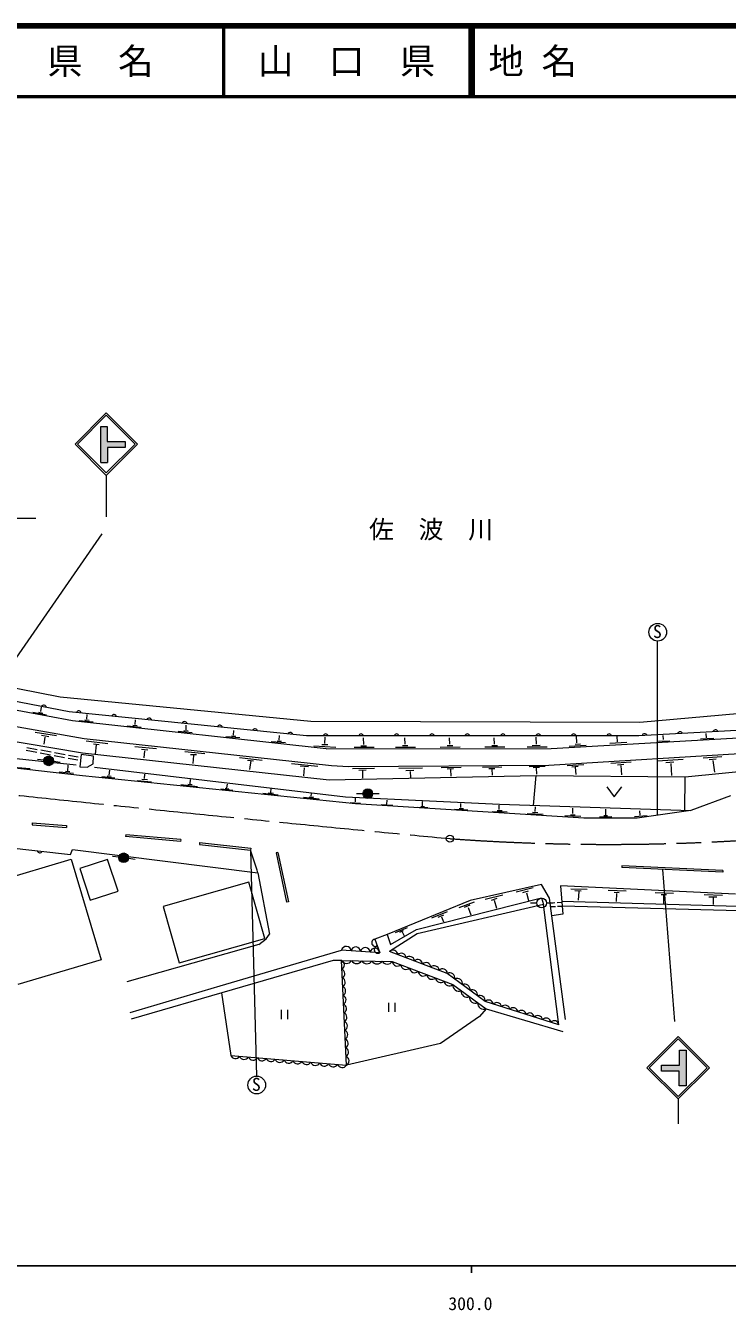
# Model space of a CAD drawing. Units: millimetres, scale not verified. Extents: x 40000 to 680000, y 20000 to 380000.
# Drawn here: x 305090 to 404099, y 198715 to 380000 of the extents above; entities that cross this region are included whole.
import ezdxf
from ezdxf.enums import TextEntityAlignment as Align

# ---------------------------------------------------------------- set-up
doc = ezdxf.new("R2010")
doc.units = ezdxf.units.MM
doc.header["$LTSCALE"] = 1000
doc.linetypes.add('CHAIN', pattern=[18.5, 12, -1.5, 3.5, -1.5])
for name, color, linetype, lineweight in [('M-BGD', 7, 'Continuous', 13), ('M-BMK', 2, 'CHAIN', 13), ('M-BMK-SRVR', 3, 'Continuous', 13), ('M-STR-HTXT', 7, 'Continuous', 13), ('M-STR-STRC', 7, 'Continuous', 13), ('M-TTL', 2, 'Continuous', 140), ('M-TTL-BAND', 7, 'Continuous', 25), ('M-TTL-LINE', 7, 'Continuous', 50)]:
    doc.layers.add(name, color=color, linetype=linetype, lineweight=lineweight)
doc.layers.add('M-TTL-TXT', color=7, linetype='Continuous')
doc.styles.add('ＭＳ ゴシック', font='')
doc.styles.get('ＭＳ ゴシック').set_extended_font_data('MS Gothic')

msp = doc.modelspace()

# ---------------------------------------------------------------- hatches: boundary and pattern name
at = {"layer": 'M-BGD'}
for points in [[(309013, 276161, 0.97359), (307667, 276388, 0.01338), (307661, 276352, 0.41421), (308242, 275581, 0.41421)], [(354051, 271617, 0.97359), (352686, 271654, 0.01338), (352685, 271617, 1)], [(319595, 262479, 0.97359), (318247, 262696, 0.01338), (318242, 262660, 1)]]:
    msp.add_hatch(color=256, dxfattribs=at).paths.add_polyline_path(points)
at = {"layer": 'M-STR-STRC'}
for points in [[(316639, 318374), (316639, 320479), (319137, 320479), (319137, 321302), (316603, 321302), (316603, 323424), (315690, 323424), (315690, 318374)], [(316639, 318374), (316639, 320479), (319137, 320479), (319137, 321302), (316603, 321302), (316603, 323424), (315690, 323424), (315690, 318374)], [(316639, 318374), (316639, 320479), (319137, 320479), (319137, 321302), (316603, 321302), (316603, 323424), (315690, 323424), (315690, 318374)], [(316639, 318374), (316639, 320479), (319137, 320479), (319137, 321302), (316603, 321302), (316603, 323424), (315690, 323424), (315690, 318374)], [(316639, 318374), (316639, 320479), (319137, 320479), (319137, 321302), (316603, 321302), (316603, 323424), (315690, 323424), (315690, 318374)], [(315690, 323424), (316603, 323424), (316603, 321302), (319137, 321302), (319137, 320479), (316639, 320479), (316639, 318374), (315690, 318374)], [(397325, 230371), (397325, 232475), (394827, 232475), (394827, 233298), (397361, 233298), (397361, 235421), (398274, 235421), (398274, 230371)]]:
    msp.add_hatch(color=256, dxfattribs=at).paths.add_polyline_path(points)

# ---------------------------------------------------------------- linework, layer by layer
at = {"layer": 'M-BGD'}
for p, q in [((394248, 268566), (394248, 293160)), ((269652, 287179), (313332, 279399)), ((311702, 281894), (279063, 287979)), ((295491, 288097), (309947, 285296)), ((309947, 285296), (345308, 281845)), ((391752, 281717), (426038, 284794)), ((306102, 283126), (308048, 282735)), ((306920, 283120), (307517, 283003)), ((307224, 283196), (307341, 283839)), ((283763, 282369), (313117, 277387)), ((347492, 277940), (311702, 281894)), ((312622, 281937), (314601, 281782)), ((313435, 282029), (314041, 281985)), ((313728, 282141), (313767, 282793)), ((319419, 281186), (321397, 281031)), ((320231, 281278), (320837, 281234)), ((320524, 281390), (320563, 282042)), ((327720, 280635), (327759, 281287)), ((345308, 281845), (391752, 281717)), ((313087, 274157), (259508, 280079)), ((306437, 280311), (309421, 279811)), ((307304, 279877), (308356, 279706)), ((307791, 279601), (307659, 278602)), ((313332, 279399), (348266, 275584)), ((326615, 280430), (328594, 280276)), ((327428, 280523), (328034, 280478)), ((333326, 279689), (335305, 279534)), ((334139, 279781), (334744, 279737)), ((334431, 279893), (334470, 280546)), ((340857, 279183), (340896, 279836)), ((347281, 278717), (347343, 279602)), ((352798, 278578), (352763, 279481)), ((358635, 278592), (358600, 279495)), ((364946, 278608), (364911, 279510)), ((371244, 278623), (371209, 279526)), ((377170, 278605), (377126, 279613)), ((379240, 278018), (413793, 279941)), ((382884, 278816), (382832, 279794)), ((388588, 278932), (388571, 279703)), ((395098, 279253), (395069, 279832)), ((400325, 279360), (402207, 279448)), ((401184, 279489), (401137, 280137)), ((280656, 279005), (312195, 275675)), ((306645, 277428), (305170, 277702)), ((306718, 277831), (305243, 278105)), ((308684, 277465), (307209, 277739)), ((310650, 277099), (309176, 277373)), ((313117, 277387), (347932, 273587)), ((313626, 279078), (316668, 278701)), ((314643, 278657), (315458, 278578)), ((315029, 278499), (314889, 277193)), ((320479, 278276), (323555, 277974)), ((321425, 277882), (322306, 277803)), ((321846, 277645), (321741, 276685)), ((327539, 277553), (330379, 277290)), ((339752, 278979), (341730, 278824)), ((340564, 279072), (341170, 279027)), ((345730, 278393), (348833, 278200)), ((346887, 278577), (347728, 278551)), ((347492, 277940), (379240, 278018)), ((351422, 278166), (354262, 278183)), ((352403, 278385), (353201, 278394)), ((357259, 278180), (360099, 278198)), ((358241, 278399), (359039, 278408)), ((363570, 278196), (366410, 278213)), ((364552, 278415), (365349, 278423)), ((369868, 278211), (372708, 278229)), ((370850, 278430), (371648, 278439)), ((375872, 278211), (378695, 278237)), ((376547, 278439), (377687, 278465)), ((378903, 275658), (428498, 278675)), ((381771, 278325), (384164, 278483)), ((382630, 278605), (383367, 278658)), ((387519, 278739), (389921, 278871)), ((394379, 279014), (395980, 279072)), ((306762, 276515), (307667, 276388)), ((308611, 277062), (307136, 277337)), ((309033, 276195), (309938, 276068)), ((310577, 276696), (309103, 276971)), ((311036, 274782), (311076, 275635)), ((312442, 276350), (311069, 276605)), ((312514, 276752), (311142, 277008)), ((312897, 277139), (312721, 275421)), ((314650, 276911), (312897, 277139)), ((313773, 275342), (314597, 275850)), ((314597, 275850), (314650, 276911)), ((328367, 277172), (329182, 277132)), ((328762, 276988), (328656, 275870)), ((335281, 276707), (338473, 276342)), ((336412, 276342), (337242, 276257)), ((336871, 276295), (336688, 275043)), ((342617, 275874), (346331, 275519)), ((348266, 275584), (350647, 275451)), ((350647, 275451), (378903, 275658)), ((381479, 275596), (383851, 275736)), ((387655, 275929), (390530, 276122)), ((388625, 275695), (389519, 275788)), ((389058, 275607), (389163, 274269)), ((394241, 276268), (397870, 276513)), ((395415, 276013), (396572, 276119)), ((396108, 275891), (396231, 274199)), ((398173, 274001), (429737, 277166)), ((400679, 276693), (403322, 276877)), ((401534, 276456), (402520, 276535)), ((402073, 276325), (402283, 274642)), ((303363, 275386), (305718, 275170)), ((309805, 274705), (311848, 274495)), ((310717, 274811), (311313, 274758)), ((312721, 275421), (313773, 275342)), ((351638, 270188), (313087, 274157)), ((314816, 275351), (350201, 271170)), ((315841, 274051), (317687, 273881)), ((316577, 274133), (317156, 274086)), ((316869, 274238), (316957, 274951)), ((321856, 273774), (321914, 274376)), ((343830, 275552), (345011, 275444)), ((344377, 275283), (344281, 274145)), ((347932, 273587), (377110, 274179)), ((351187, 275198), (354307, 275239)), ((352087, 274935), (353139, 274988)), ((352601, 274865), (352630, 273802)), ((357732, 275214), (361080, 275284)), ((358740, 274908), (359870, 274943)), ((359327, 274759), (359371, 273908)), ((363737, 275312), (366548, 275341)), ((364573, 275143), (365473, 275166)), ((365040, 275043), (365087, 274097)), ((369551, 275376), (372280, 275423)), ((370451, 275166), (371281, 275195)), ((370860, 275078), (370907, 274231)), ((376151, 275466), (378379, 275497)), ((376708, 275334), (377619, 275361)), ((376772, 269969), (377110, 274179)), ((377110, 274179), (398173, 274001)), ((377136, 275244), (377164, 274360)), ((382139, 275420), (383074, 275502)), ((382624, 275374), (382712, 274322)), ((398092, 269264), (398173, 274001)), ((320804, 273488), (322861, 273295)), ((321488, 273669), (322259, 273605)), ((326965, 272900), (329320, 272655)), ((327957, 272952), (328588, 272897)), ((328315, 273022), (328356, 273624)), ((332605, 272307), (334327, 272120)), ((333217, 272378), (333778, 272327)), ((333493, 272444), (333563, 272970)), ((339701, 271791), (339751, 272344)), ((387105, 272591), (388155, 271191)), ((388155, 271191), (389205, 272591)), ((338555, 271680), (340709, 271466)), ((339325, 271743), (340054, 271686)), ((344306, 271109), (346482, 270890)), ((345070, 271186), (345757, 271133)), ((345389, 271276), (345418, 271653)), ((350201, 271170), (371939, 270129)), ((350861, 270400), (352319, 270290)), ((351618, 270462), (351642, 270972)), ((383863, 268177), (351638, 270188)), ((351772, 271653), (352686, 271654)), ((354065, 271653), (354979, 271654)), ((356076, 270152), (356109, 270715)), ((361087, 269896), (361087, 270522)), ((366505, 269649), (366498, 270221)), ((371939, 270129), (398971, 269235)), ((404548, 271324), (398971, 269235)), ((355255, 270075), (356915, 269980)), ((360365, 269727), (361860, 269663)), ((360851, 269826), (361373, 269810)), ((365610, 269420), (367478, 269355)), ((366240, 269541), (366870, 269534)), ((370935, 269126), (373017, 269047)), ((371600, 269255), (372309, 269255)), ((371908, 269384), (371887, 269985)), ((375837, 268816), (378127, 268716)), ((376603, 269002), (377354, 268974)), ((376989, 269117), (377011, 269746)), ((381149, 268528), (383419, 268458)), ((381955, 268659), (382621, 268659)), ((382279, 268826), (382279, 269571)), ((386066, 268344), (387810, 268396)), ((386662, 268519), (387205, 268537)), ((386960, 268659), (386942, 269457)), ((391009, 268379), (392780, 268528)), ((398971, 269235), (391359, 268157)), ((391798, 268581), (391755, 269220)), ((306016, 267489), (305996, 267240)), ((305996, 267240), (310826, 266863)), ((306016, 267489), (310845, 267112)), ((310845, 267112), (310826, 266863)), ((391359, 268157), (383863, 268177)), ((319217, 265813), (319195, 265564)), ((326950, 264887), (319195, 265564)), ((326972, 265136), (319217, 265813)), ((326972, 265136), (326950, 264887)), ((329625, 264721), (329597, 264472)), ((329625, 264721), (336865, 263914)), ((311398, 263051), (311705, 263722)), ((311705, 263722), (337848, 260470)), ((329597, 264472), (336837, 263666)), ((336865, 263914), (336837, 263666)), ((337743, 260851), (336837, 263666)), ((336837, 263666), (337676, 231760)), ((340678, 263317), (340433, 263265)), ((340433, 263265), (341913, 256323)), ((340678, 263317), (342157, 256375)), ((299778, 258885), (311515, 262370)), ((311515, 262370), (315723, 248197)), ((316649, 262348), (312714, 261059)), ((312714, 261059), (314184, 256571)), ((318119, 257860), (316649, 262348)), ((317342, 262816), (318247, 262696)), ((319615, 262513), (320520, 262393)), ((389215, 261459), (389203, 261209)), ((403452, 260534), (389203, 261209)), ((403464, 260784), (389215, 261459)), ((337848, 260470), (337743, 260851)), ((337848, 260470), (339478, 251790)), ((403464, 260784), (403452, 260534)), ((314184, 256571), (318119, 257860)), ((336584, 259118), (324490, 255706)), ((338824, 251178), (336584, 259118)), ((377888, 258810), (367800, 256562)), ((374299, 257751), (376704, 258359)), ((375251, 257694), (376060, 257908)), ((375773, 257615), (376067, 256556)), ((379012, 256858), (377888, 258810)), ((405237, 257464), (380550, 258603)), ((380550, 258603), (380905, 254610)), ((382035, 258202), (384340, 258124)), ((382579, 257940), (383499, 257922)), ((383131, 257808), (383070, 256607)), ((387298, 257989), (389845, 257901)), ((388121, 257714), (388858, 257696)), ((388472, 257544), (388437, 256411)), ((393938, 257682), (396486, 257595)), ((324490, 255706), (326731, 247766)), ((342157, 256375), (341913, 256323)), ((367800, 256562), (356085, 251740)), ((360227, 252450), (377888, 256917)), ((378154, 256000), (360345, 251858)), ((366241, 255547), (368423, 256348)), ((367028, 255604), (367829, 255926)), ((369941, 256742), (372399, 257343)), ((370821, 256602), (371626, 256881)), ((371218, 256592), (371551, 255486)), ((376306, 256233), (377220, 256234)), ((377888, 256917), (378154, 256000)), ((380343, 238990), (378154, 256000)), ((378599, 256233), (379513, 256234)), ((379337, 254403), (379012, 256858)), ((379097, 256219), (379775, 256259)), ((379165, 255700), (379834, 255723)), ((380075, 256277), (380753, 256317)), ((380134, 255733), (380803, 255756)), ((380742, 256447), (405592, 255748)), ((405726, 255098), (380803, 255756)), ((394762, 257408), (395498, 257390)), ((395112, 257238), (395077, 256104)), ((400812, 257375), (403428, 257296)), ((401469, 257046), (402639, 257046)), ((402114, 257046), (402100, 255994)), ((362426, 254123), (364602, 254974)), ((363292, 254187), (364101, 254530)), ((363750, 254251), (364058, 253543)), ((367522, 255575), (367894, 254509)), ((380905, 254610), (379337, 254403)), ((381275, 239744), (379337, 254403)), ((356559, 250320), (360227, 252450)), ((357255, 252012), (358973, 252737)), ((357901, 252095), (358391, 252317)), ((358219, 252133), (358483, 251570)), ((337993, 250333), (319385, 245067)), ((326731, 247766), (338824, 251178)), ((337993, 250333), (339015, 251151)), ((339015, 251151), (339478, 251790)), ((356085, 251740), (354340, 251089)), ((356085, 251740), (356559, 250320)), ((360345, 251858), (356440, 249344)), ((332553, 244492), (349671, 249522)), ((315723, 248197), (303986, 244712)), ((348483, 248087), (319995, 239789)), ((349636, 248087), (348483, 248087)), ((319817, 240765), (332553, 244492)), ((332728, 243498), (334017, 234686)), ((356272, 242119), (356272, 240819)), ((357247, 240819), (357247, 242119)), ((370048, 241253), (369116, 240188)), ((370048, 241253), (380876, 238058)), ((341131, 241109), (341131, 239809)), ((342106, 239809), (342106, 241109)), ((369116, 240188), (363614, 236372)), ((363614, 236372), (350346, 233310)), ((334017, 234686), (350346, 233310))]:
    msp.add_line(p, q, dxfattribs=at)
for points in [[(456478, 289320), (422703, 281458), (391619, 279794), (344694, 279794), (311214, 283189), (294840, 286317), (278466, 288913), (236999, 298364), (211839, 309014), (182220, 327718), (169174, 339166)], [(298165, 262253), (297534, 264580), (311398, 263051)], [(354340, 251089), (355042, 249169), (349671, 249522)], [(380343, 238990), (369915, 242274), (364590, 246267), (356440, 249344)], [(350346, 233310), (349636, 248087), (356825, 247954), (365345, 244670), (370048, 241253)]]:
    msp.add_lwpolyline(points, dxfattribs=at)
for centre, radius in [((394280, 294410), 1250), ((308337, 276257), 683), ((353368, 271617), 683), ((318918, 262570), 683), ((377902, 256198), 683), ((337689, 230510), 1250)]:
    msp.add_circle(centre, radius, dxfattribs=at)
for centre, radius, start, end in [((307639, 283750), 370, 8.10824, 150.25895), ((312578, 282930), 370, 13.13512, 155.28583), ((317553, 282425), 370, 13.13512, 155.28583), ((322527, 281921), 370, 13.13512, 155.28583), ((327502, 281417), 370, 13.13512, 155.28583), ((332476, 280912), 370, 13.13512, 155.28583), ((337451, 280408), 370, 13.13512, 155.28583), ((342425, 279904), 370, 13.13512, 155.28583), ((347426, 279674), 370, 18.92464, 161.07536), ((352426, 279674), 370, 18.92464, 161.07536), ((357426, 279674), 370, 18.92464, 161.07536), ((362426, 279674), 370, 18.92464, 161.07536), ((367426, 279674), 370, 18.92464, 161.07536), ((372426, 279674), 370, 18.92464, 161.07536), ((377426, 279674), 370, 18.92464, 161.07536), ((382426, 279674), 370, 18.92464, 161.07536), ((387426, 279674), 370, 18.92464, 161.07536), ((392431, 279717), 370, 21.98895, 164.13966), ((397424, 279985), 370, 21.98895, 164.13966), ((402417, 280252), 370, 21.98895, 164.13966), ((307078, 263648), 370, 192.63366, 334.78437), ((354438, 250581), 518, 100.95408, 299.21355), ((350338, 249401), 677, 2.7866, 169.68533), ((351680, 249312), 677, 2.7866, 169.68533), ((353023, 249224), 677, 2.7866, 169.68533), ((354366, 249136), 677, 2.7866, 169.68533), ((354790, 249621), 518, 100.95408, 299.21355), ((356922, 248859), 684, 3.84949, 134.78793), ((358087, 248419), 684, 3.84949, 134.78793), ((359251, 247980), 684, 3.84949, 134.78793), ((349391, 247458), 675, 296.78891, 68.71276), ((350364, 248519), 846, 210.76061, 327.11757), ((349451, 246226), 675, 296.78891, 68.71276), ((351801, 248493), 846, 210.76061, 327.11757), ((353239, 248466), 846, 210.76061, 327.11757), ((354677, 248440), 846, 210.76061, 327.11757), ((356114, 248413), 846, 210.76061, 327.11757), ((357553, 248029), 732, 185.87919, 311.96583), ((358770, 247559), 732, 185.87919, 311.96583), ((359987, 247090), 732, 185.87919, 311.96583), ((360415, 247540), 684, 3.84949, 134.78793), ((361579, 247100), 684, 3.84949, 134.78793), ((362744, 246661), 684, 3.84949, 134.78793), ((363908, 246221), 684, 3.84949, 134.78793), ((349510, 244995), 675, 296.78891, 68.71276), ((361204, 246621), 732, 185.87919, 311.96583), ((362421, 246152), 732, 185.87919, 311.96583), ((363638, 245683), 732, 185.87919, 311.96583), ((364855, 245214), 732, 185.87919, 311.96583), ((364911, 245585), 754, 351.12193, 115.13828), ((365976, 244786), 754, 351.12193, 115.13828), ((367041, 243988), 754, 351.12193, 115.13828), ((349569, 243764), 675, 296.78891, 68.71276), ((349628, 242532), 675, 296.78891, 68.71276), ((366203, 244615), 860, 176.34524, 291.66432), ((367379, 243761), 860, 176.34524, 291.66432), ((368555, 242907), 860, 176.34524, 291.66432), ((368106, 243189), 754, 351.12193, 115.13828), ((369170, 242390), 754, 351.12193, 115.13828), ((349687, 241301), 675, 296.78891, 68.71276), ((369731, 242053), 860, 176.34524, 291.66432), ((370416, 241842), 661, 5.78477, 139.25747), ((371575, 241477), 661, 5.78477, 139.25747), ((372733, 241113), 661, 5.78477, 139.25747), ((373892, 240748), 661, 5.78477, 139.25747), ((349746, 240070), 675, 296.78891, 68.71276), ((349806, 238838), 675, 296.78891, 68.71276), ((375051, 240383), 661, 5.78477, 139.25747), ((376209, 240018), 661, 5.78477, 139.25747), ((377368, 239653), 661, 5.78477, 139.25747), ((378527, 239288), 661, 5.78477, 139.25747), ((379685, 238923), 661, 5.78477, 139.25747), ((349865, 237607), 675, 296.78891, 68.71276), ((349924, 236376), 675, 296.78891, 68.71276), ((349983, 235144), 675, 296.78891, 68.71276), ((334670, 234928), 697, 200.3834, 329.98625), ((335926, 234823), 697, 200.3834, 329.98625), ((337182, 234717), 697, 200.3834, 329.98625), ((338438, 234611), 697, 200.3834, 329.98625), ((339694, 234505), 697, 200.3834, 329.98625), ((340950, 234399), 697, 200.3834, 329.98625), ((342207, 234294), 697, 200.3834, 329.98625), ((343463, 234188), 697, 200.3834, 329.98625), ((350042, 233913), 675, 296.78891, 68.71276), ((344719, 234082), 697, 200.3834, 329.98625), ((345975, 233976), 697, 200.3834, 329.98625), ((347231, 233870), 697, 200.3834, 329.98625), ((348487, 233765), 697, 200.3834, 329.98625), ((349743, 233659), 697, 200.3834, 329.98625)]:
    msp.add_arc(centre, radius, start, end, dxfattribs=at)
at = {"layer": 'M-BMK'}
for centre, radius, start, end in [((387342, 575160), 310692, 265.86578, 284.27168), ((880678, 5711074), 5470164, 263.75593, 264.59004)]:
    msp.add_arc(centre, radius, start, end, dxfattribs=at)
at = {"layer": 'M-BMK-SRVR'}
msp.add_circle((364944, 265277), 500, dxfattribs=at)
at = {"layer": 'M-STR-HTXT'}
msp.add_line((286544, 310494), (306544, 310494), dxfattribs=at)
at = {"layer": 'M-STR-STRC'}
for p, q in [((312051, 320952), (316463, 325364)), ((312390, 320952), (316463, 325025)), ((316463, 325364), (320876, 320952)), ((316463, 325025), (320536, 320952)), ((315690, 323424), (316603, 323424)), ((315690, 318374), (315690, 323424)), ((316603, 323424), (316603, 321302)), ((316463, 316540), (312051, 320952)), ((316463, 316879), (312390, 320952)), ((320876, 320952), (316463, 316540)), ((320536, 320952), (316463, 316879)), ((316603, 321302), (319137, 321302)), ((319137, 321302), (319137, 320479)), ((319137, 320479), (316639, 320479)), ((316639, 320479), (316639, 318374)), ((315690, 318374), (316639, 318374)), ((316463, 316540), (316463, 310690)), ((293720, 276298), (315875, 308292)), ((394934, 260938), (396667, 239455)), ((397164, 237363), (392752, 232951)), ((397164, 237024), (393091, 232951)), ((401576, 232951), (397164, 237363)), ((401237, 232951), (397164, 237024)), ((392752, 232951), (397164, 228539)), ((393091, 232951), (397164, 228878)), ((397164, 228539), (401576, 232951)), ((397164, 228878), (401237, 232951)), ((397164, 228539), (397164, 225042))]:
    msp.add_line(p, q, dxfattribs=at)
msp.add_lwpolyline([(397325, 230371), (397325, 232475), (394827, 232475), (394827, 233298), (397361, 233298), (397361, 235421), (398274, 235421), (398274, 230371)], close=True, dxfattribs=at)
at = {"layer": 'M-TTL'}
msp.add_line((680000, 380000), (40000, 380000), dxfattribs=at)
at = {"layer": 'M-TTL-BAND'}
for p, q in [((40000, 205000), (579000, 205000)), ((368000, 205000), (368000, 204000))]:
    msp.add_line(p, q, dxfattribs=at)
at = {"layer": 'M-TTL-LINE'}
for p, q in [((333000, 380000), (333000, 370000)), ((367750, 380000), (367750, 370000)), ((368250, 380000), (368250, 370000)), ((40000, 370000), (680000, 370000))]:
    msp.add_line(p, q, dxfattribs=at)

# ---------------------------------------------------------------- texts
at = {"layer": 'M-BGD', "style": 'ＭＳ ゴシック'}
for s, height, p in [('佐\u3000波\u3000川', 2566, (353537, 306871)), ('S', 1833, (393601, 293036)), ('S', 1833, (337010, 229137))]:
    msp.add_text(s, height=height, dxfattribs=at).set_placement(p, align=Align.BOTTOM_LEFT)
at = {"layer": 'M-TTL-BAND', "style": 'ＭＳ ゴシック'}
msp.add_text('300.0', height=1833, dxfattribs=at).set_placement((367844, 198195), align=Align.BOTTOM_CENTER)
at = {"layer": 'M-TTL-TXT', "style": 'ＭＳ ゴシック'}
for s, p in [('県\u3000名', (315625, 375000)), ('山\u3000口\u3000県', (350375, 375000))]:
    msp.add_text(s, height=3666, dxfattribs=at).set_placement(p, align=Align.MIDDLE_CENTER)
msp.add_text('地 名', height=3666, dxfattribs=at).set_placement((370380, 375000), align=Align.MIDDLE_LEFT)

doc.saveas('drawing.dxf')
